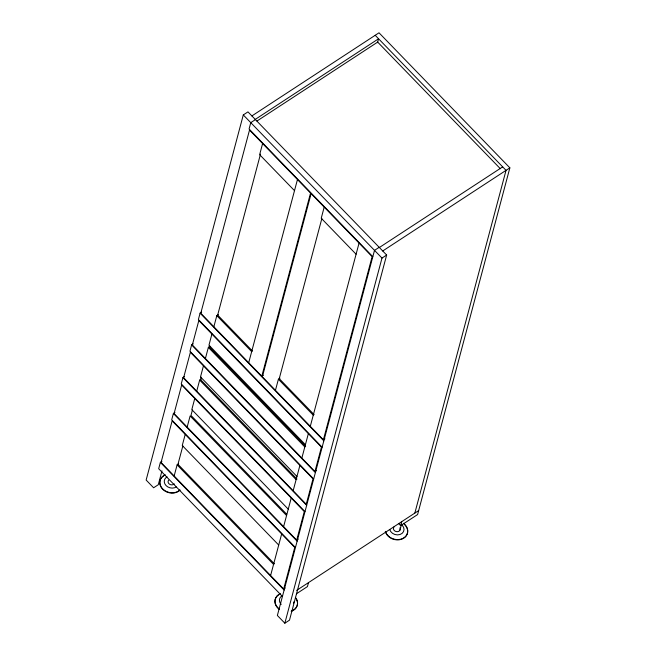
<?xml version="1.0" encoding="UTF-8"?>
<svg xmlns="http://www.w3.org/2000/svg" width="656" height="656" viewBox="0 0 656 656"><rect width="100%" height="100%" fill="white"/><g stroke="black" fill="none" stroke-linecap="round" stroke-linejoin="round"><path stroke-width="0.98" d="M379.176 247.312L374.51 250.362L277.365 615.484L284.843 623.2L289.501 620.15L386.655 255.028L247.96 111.881L243.294 114.931L146.14 480.053L153.619 487.769L158.285 484.718L161.966 470.869M161.934 461.348L160.376 462.365L158.686 468.72L282.433 596.435M174.939 412.46L173.389 413.469L171.7 419.824L295.438 547.539M184.492 376.577L182.934 377.594L181.245 383.949L304.991 511.664M193.192 343.875L191.634 344.892L189.945 351.239L313.691 478.962M201.638 312.125L200.088 313.142L198.391 319.497L322.137 447.212M163.664 475.592L163.582 475.895A11.431 9.348 14.9 0 0 163.262 489.811A11.431 9.348 14.9 0 0 179.892 490.253M174.152 475.977L177.112 464.858L178.662 463.849M185.222 434.379L182.261 445.498L278.71 545.046M187.157 427.081L190.117 415.97L286.565 515.518M194.766 398.504L191.806 409.615L288.263 509.163M196.71 391.206L199.662 380.086L201.22 379.078M203.467 365.802L200.506 376.913L296.963 476.461M205.41 358.504L208.362 347.385L209.92 346.368M211.913 334.052L208.961 345.163L305.409 444.711M213.856 326.754L216.816 315.634L218.366 314.626M262.605 143.557L259.645 154.668L294.503 190.65M182.852 445.908L177.956 464.309L274.405 563.857M192.413 409.967L190.962 415.412L286.705 514.23M201.146 377.151L200.515 379.537L296.963 479.085M209.608 345.351L209.215 346.835L305.663 446.383M260.489 154.111L217.661 315.085L252.519 351.067M248.714 362.727L297.463 179.531M261.801 376.232L310.55 193.036L249.518 130.052L200.769 313.248L261.801 376.232L263.359 375.216M275.446 390.32L278.406 379.209L279.956 378.192M324.195 207.124L321.235 218.235L356.093 254.216M321.817 218.669L279.251 378.651L314.109 414.633M377.512 42.714L378.561 38.77L255.25 119.4M270.6 575.525L281.67 533.935M283.613 526.629L291.215 498.052M293.158 490.754L299.915 465.35M301.858 458.052L308.361 433.6M310.304 426.302L359.053 243.105M283.687 589.031L294.757 547.432L172.134 420.873L161.064 462.472L283.687 589.031L285.237 588.014M296.701 540.134L304.302 511.557L181.679 384.998L174.078 413.575L296.701 540.134L298.25 539.117M314.946 471.557L321.448 447.105L198.825 320.546L192.323 344.999L314.946 471.557L316.495 470.541M323.392 439.807L372.141 256.611L311.108 193.618L262.359 376.815L323.392 439.807L324.95 438.79M284.843 623.2L381.989 258.079L386.655 255.028M308.484 582.635L307.426 586.603L296.405 593.803M398.577 523.496L400.652 525.636L401.71 521.668M399.988 530.056L401.57 524.119M414.846 513.082L506.038 170.339L375.199 35.293M251.879 115.932L379.012 32.8L509.86 167.846L417.601 514.558L400.652 525.636M167.042 476.781L166.698 477.084A7.314 5.986 14.9 0 0 166.058 485.571A7.314 5.986 14.9 0 0 176.267 486.965M255.43 119.597L250.772 122.647L249.083 128.994L372.821 256.709M256.931 121.057L377.676 42.099L500.372 168.74M379.365 247.509L502.676 166.87M382.727 250.977L509.86 167.846M296.619 590.392L418.659 510.589M243.294 114.931L381.989 258.079M216.816 315.634L251.674 351.616M278.406 379.209L313.265 415.191M200.088 313.142L323.826 440.857M208.362 347.385L304.819 446.941M191.634 344.892L315.38 472.607M199.662 380.086L296.118 479.643M182.934 377.594L306.68 505.309M173.389 413.469L297.135 541.192M177.112 464.858L273.56 564.414M160.376 462.365L284.122 590.08M399.873 527.875A3.428 2.804 14.9 0 1 398.979 531.18A3.428 2.804 14.9 0 1 394.855 530.983L394.207 530.425A3.428 2.804 14.9 0 1 394.026 526.965M403.506 523.299A11.431 9.348 14.9 0 1 402.768 538.478A11.431 9.348 14.9 0 1 385.621 531.86M404.85 524.866A11.431 9.348 14.9 0 1 401.406 539.298A11.431 9.348 14.9 0 1 385.302 531.352M402.226 525.276A7.314 5.986 14.9 0 1 400.021 534.509A7.314 5.986 14.9 0 1 389.713 529.425M295.372 597.296A11.431 9.348 14.9 0 1 291.313 611.039M279.235 608.948A11.431 9.348 14.9 0 1 280.391 593.59M297.48 603.996A11.431 9.348 14.9 0 1 291.231 611.343M279.153 609.252A11.431 9.348 14.9 0 1 278.726 594.738M296.323 599.1A11.431 9.348 14.9 0 1 297.496 603.176M281.203 604.414A7.314 5.986 14.9 0 1 281.842 595.927M293.839 601.855A7.314 5.986 14.9 0 1 293.478 603.372M174.258 483.882A3.428 2.804 14.9 0 1 169.535 484.185L168.887 483.636A3.428 2.804 14.9 0 1 168.699 480.167M179.974 489.942A11.431 9.348 14.9 0 1 162.663 488.851A11.431 9.348 14.9 0 1 165.246 474.747M190.379 352.297L183.623 377.7L306.245 504.259L313.002 478.855L190.379 352.297"/></g></svg>
